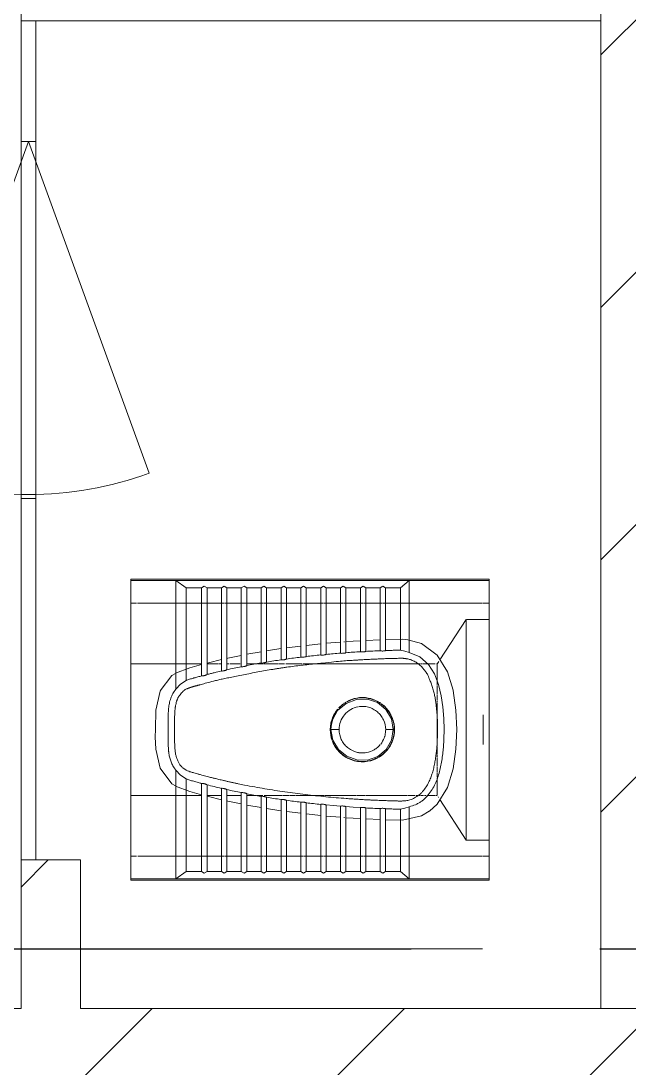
# Model space of a CAD drawing. Header units: millimetres. Extents: x -4000 to 187956, y -58990 to 162485.
# Drawn here: x 79800 to 80822, y 5250 to 7010 of the extents above; entities that cross this region are included whole.
import ezdxf

# ---------------------------------------------------------------- set-up
doc = ezdxf.new("R2010")
doc.units = ezdxf.units.MM
doc.linetypes.add('Grid Line', pattern=[2222.5, 1270, -317.5, 317.5, -317.5])
doc.linetypes.add('Grid Line 12_5mm', pattern=[2150, 1250, -300, 300, -300])
for name, color, linetype, lineweight in [('A-DOOR', 31, 'Continuous', 13), ('A-WALL', 113, 'Continuous', 13), ('A-WALL-PATT', 111, 'Continuous', 13), ('P-SANR-FIXT', 6, 'Continuous', 9), ('S-GRID', 1, 'Continuous', 30)]:
    doc.layers.add(name, color=color, linetype=linetype, lineweight=lineweight)
pattern_1 = [(45, (0, 0), (-212.132, 212.132), [])]

# ---------------------------------------------------------------- blocks, each defined once
blk = doc.blocks.new('WCPan-SquattingPan-Vitra-ArkitektSeries-5952 - CMPX502N-V858-FFS - TANG 1')
at = {"layer": 'P-SANR-FIXT', "color": 252}
for p, q in [((-212.9, 212.4), (-253, 212.4)), ((-212.9, 200.9), (-212.9, 212.4)), ((-212.9, 212.4), (-185.4, 212.4)), ((-185.4, 212.4), (-185.4, 174.1)), ((-23.6, 212.4), (-185.4, 212.4)), ((-7.7, 212.4), (-25, 212.4)), ((25, 212.4), (-25, 212.4)), ((25, 212.4), (-7.7, 212.4)), ((185.5, 212.4), (25, 212.4)), ((185.5, 173.7), (185.5, 212.4)), ((185.5, 212.4), (212.9, 212.4)), ((212.9, 212.4), (212.9, 201)), ((253, 212.4), (212.9, 212.4)), ((-212.9, 38.1), (-212.9, 199.9)), ((-25, 202.4), (25, 202.4)), ((-25, 202.4), (25, 202.4)), ((212.9, 199.8), (212.9, 38.1)), ((-185.4, 173.7), (-117.5, 129.5)), ((185.5, 173.7), (-184.7, 173.7)), ((117.4, 129.4), (185.5, 173.7)), ((-97.1, 142), (-66.3, 151.6)), ((-12.5, 124.9), (10.5, 124.9)), ((33.5, 124.9), (36.6, 124.9)), ((59.1, 124.9), (60.9, 124.9)), ((66, 124.9), (68.4, 124.9)), ((-110.5, 93.6), (-110.5, 69.5)), ((110.6, 76.3), (110.6, 87.8)), ((110.6, 40.1), (110.6, 75.2)), ((-110.5, 68.7), (-110.5, -26)), ((-212.9, 34.2), (-212.9, 37.6)), ((110.6, 5.4), (110.6, 39.7)), ((212.9, 37.6), (212.9, 34.2)), ((-212.9, 29.6), (-212.9, 33)), ((-212.9, 4.8), (-212.9, 29)), ((-150.1, 4.8), (-151.3, 29)), ((151.3, 29), (150.1, 4.8)), ((212.9, 33), (212.9, 29.6)), ((212.9, 29), (212.9, 4.8)), ((-212.9, 0.8), (-212.9, 4.2)), ((110.6, -9.6), (110.6, 4.3)), ((212.9, 4.2), (212.9, 0.8)), ((-212.9, -3.8), (-212.9, -0.3)), ((-212.9, -28.6), (-212.9, -4.3)), ((-148, -28.6), (-149.6, -4.3)), ((110.6, -64), (110.6, -10.6)), ((149.6, -4.3), (148, -28.6)), ((212.9, -0.3), (212.9, -3.8)), ((212.9, -4.3), (212.9, -28.6)), ((-212.9, -32.6), (-212.9, -29.1)), ((-212.9, -37.1), (-212.9, -33.7)), ((-147.8, -31.8), (-147.8, -31.1)), ((-110.5, -26.2), (-110.5, -78.7)), ((147.8, -31.1), (147.8, -31.8)), ((212.9, -29.1), (212.9, -32.6)), ((212.9, -33.7), (212.9, -37.1)), ((-212.9, -61.9), (-212.9, -37.7)), ((-145.2, -61.9), (-147.3, -37.7)), ((0, -40), (0, -40.9)), ((147.3, -37.7), (145.2, -61.9)), ((212.9, -37.7), (212.9, -61.9)), ((-212.9, -65.9), (-212.9, -62.5)), ((-212.9, -70.5), (-212.9, -67)), ((110.6, -82.9), (110.6, -65.1)), ((212.9, -62.5), (212.9, -65.9)), ((212.9, -67), (212.9, -70.5)), ((-212.9, -95.3), (-212.9, -71)), ((-141.7, -95.3), (-144.3, -71)), ((144.3, -71), (141.7, -95.3)), ((212.9, -71), (212.9, -95.3)), ((-212.9, -99.3), (-212.9, -95.8)), ((-212.9, -103.9), (-212.9, -100.4)), ((-212.9, -128.6), (-212.9, -104.4)), ((-137.5, -128.7), (-140.6, -104.4)), ((140.6, -104.4), (137.5, -128.7)), ((212.9, -95.8), (212.9, -99.3)), ((212.9, -100.4), (212.9, -103.9)), ((212.9, -104.4), (212.9, -128.6)), ((-212.9, -132.7), (-212.9, -129.1)), ((-212.9, -137.2), (-212.9, -133.7)), ((-212.9, -162), (-212.9, -137.7)), ((-132.5, -162), (-136.2, -137.8)), ((136.2, -137.8), (132.5, -162)), ((212.9, -129.1), (212.9, -132.7)), ((212.9, -133.7), (212.9, -137.2)), ((212.9, -137.7), (212.9, -162)), ((-212.9, -166.1), (-212.9, -162.5)), ((-212.9, -170.6), (-212.9, -167)), ((-212.9, -195.4), (-212.9, -171.1)), ((-126.7, -195), (-131, -171.1)), ((-110.5, -170.3), (-110.5, -171.5)), ((131, -171.1), (126.7, -195)), ((212.9, -162.5), (212.9, -166.1)), ((212.9, -167), (212.9, -170.6)), ((212.9, -171.1), (212.9, -195.4)), ((-212.9, -199.4), (-212.9, -195.8)), ((-212.9, -204), (-212.9, -200.4)), ((-212.9, -228.7), (-212.9, -204.5)), ((212.9, -195.8), (212.9, -199.4)), ((212.9, -200.4), (212.9, -204)), ((212.9, -204.5), (212.9, -228.7)), ((-212.9, -232.8), (-212.9, -229.1)), ((-212.9, -237.4), (-212.9, -233.7)), ((-212.9, -262.1), (-212.9, -237.8)), ((212.9, -229.1), (212.9, -232.8)), ((212.9, -233.7), (212.9, -237.4)), ((212.9, -237.8), (212.9, -262.1)), ((-212.9, -266.2), (-212.9, -262.5)), ((212.9, -262.5), (212.9, -266.2)), ((-212.9, -270.7), (-212.9, -267)), ((-212.9, -379.1), (-212.9, -271.2)), ((-110.5, -271.2), (-110.5, -314.3)), ((110.6, -314.3), (110.6, -271.2)), ((212.9, -267), (212.9, -270.7)), ((212.9, -271.2), (212.9, -314.3)), ((-110.5, -314.5), (-110.5, -390.2)), ((94.7, -315.2), (90.8, -321.1)), ((110.6, -390.2), (110.6, -314.5)), ((212.9, -314.5), (212.9, -378.6)), ((90.8, -321.1), (64.9, -341.1)), ((64.9, -341.1), (32.9, -348.3)), ((-212.9, -390.2), (-212.9, -380.8)), ((212.9, -380.8), (212.9, -390.2)), ((-212.9, -390.2), (-253, -390.2)), ((-110.5, -390.2), (-212.9, -390.2)), ((-110.5, -390.2), (110.6, -390.2)), ((212.9, -390.2), (110.6, -390.2)), ((212.9, -390.2), (253, -390.2))]:
    blk.add_line(p, q, dxfattribs=at)
at = {"layer": 'P-SANR-FIXT', "color": 250}
for p, q in [((-253, 212.4), (-250.6, 212.4)), ((-253, 212.4), (-253, -390.2)), ((250.6, 212.4), (-250.6, 212.4)), ((-250.6, 212.4), (-250.6, 77.9)), ((250.6, 212.4), (250.6, 77.9)), ((253, 212.4), (250.6, 212.4)), ((253, -390.2), (253, 212.4)), ((-238.6, 63.1), (-250.6, 77.9)), ((-250.6, 77.9), (-250.6, -314.3)), ((-250.6, 77.9), (-129.5, 77.9)), ((129.5, 77.9), (250.6, 77.9)), ((250.6, 77.9), (238.6, 63.1)), ((250.6, -314.3), (250.6, 77.9)), ((-133.7, 63.1), (-238.6, 63.1)), ((-238.6, 63.1), (-238.6, 38.1)), ((238.6, 63.1), (133.7, 63.1)), ((238.6, 38.1), (238.6, 63.1)), ((-133, 38.1), (-238.6, 38.1)), ((0, 39.2), (0, 38.3)), ((238.6, 38.1), (133, 38.1)), ((-238.6, 29), (-132.7, 29)), ((-238.6, 29), (-238.6, 4.8)), ((132.7, 29), (238.6, 29)), ((238.6, 4.8), (238.6, 29)), ((-131.5, 4.8), (-238.6, 4.8)), ((238.6, 4.8), (131.5, 4.8)), ((-238.6, -4.3), (-131, -4.3)), ((-238.6, -4.3), (-238.6, -28.6)), ((131, -4.3), (238.6, -4.3)), ((238.6, -28.6), (238.6, -4.3)), ((-129.4, -28.6), (-238.6, -28.6)), ((238.6, -28.6), (129.4, -28.6)), ((-238.6, -37.7), (-128.7, -37.7)), ((-238.6, -37.7), (-238.6, -61.9)), ((128.7, -37.7), (238.6, -37.7)), ((238.6, -61.9), (238.6, -37.7)), ((-126.5, -61.9), (-238.6, -61.9)), ((238.6, -61.9), (126.5, -61.9)), ((-238.6, -71), (-125.6, -71)), ((-238.6, -71), (-238.6, -95.3)), ((125.6, -71), (238.6, -71)), ((238.6, -95.3), (238.6, -71)), ((-123, -95.3), (-238.6, -95.3)), ((-238.6, -104.4), (-121.9, -104.4)), ((-238.6, -104.4), (-238.6, -128.6)), ((121.9, -104.4), (238.6, -104.4)), ((238.6, -95.3), (123, -95.3)), ((238.6, -128.6), (238.6, -104.4)), ((-118.7, -128.6), (-238.6, -128.6)), ((-238.6, -137.7), (-117.4, -137.7)), ((-238.6, -137.7), (-238.6, -162)), ((117.4, -137.7), (238.6, -137.7)), ((238.6, -128.6), (118.7, -128.6)), ((238.6, -162), (238.6, -137.7)), ((-113.7, -162), (-238.6, -162)), ((-238.6, -171.1), (-112.1, -171.1)), ((-238.6, -195.4), (-238.6, -171.1)), ((112.1, -171.1), (238.6, -171.1)), ((238.6, -162), (113.7, -162)), ((238.6, -195.4), (238.6, -171.1)), ((-107.7, -195.4), (-238.6, -195.4)), ((-238.6, -204.5), (-105.9, -204.5)), ((-238.6, -204.5), (-238.6, -228.7)), ((105.9, -204.5), (238.6, -204.5)), ((238.6, -195.4), (107.7, -195.4)), ((238.6, -204.5), (238.6, -228.7)), ((-100.7, -228.7), (-238.6, -228.7)), ((238.6, -228.7), (100.7, -228.7)), ((-238.6, -237.8), (-98.7, -237.8)), ((-238.6, -237.8), (-238.6, -262.1)), ((98.7, -237.8), (238.6, -237.8)), ((238.6, -262.1), (238.6, -237.8)), ((-92.7, -262.1), (-238.6, -262.1)), ((238.6, -262.1), (92.7, -262.1)), ((-238.6, -271.2), (-90.4, -271.2)), ((-238.6, -271.2), (-238.6, -297.2)), ((90.4, -271.2), (238.6, -271.2)), ((238.6, -297.2), (238.6, -271.2)), ((-250.6, -314.3), (-238.6, -297.2)), ((-238.6, -297.2), (-82.8, -297.2)), ((82.8, -297.2), (238.6, -297.2)), ((238.6, -297.2), (250.6, -314.3)), ((-250.6, -390.2), (-250.6, -314.3)), ((-250.6, -314.3), (-68, -314.3)), ((250.6, -314.3), (68, -314.3)), ((250.6, -314.3), (250.6, -390.2)), ((-253, -390.2), (-250.6, -390.2)), ((250.6, -390.2), (-250.6, -390.2)), ((250.6, -390.2), (253, -390.2))]:
    blk.add_line(p, q, dxfattribs=at)
at = {"layer": 'P-SANR-FIXT', "color": 253}
for p, q in [((25, 212.4), (-23.6, 212.4)), ((-114.6, 127.6), (-113.1, 126.6)), ((-112.9, 126.5), (-111.4, 125.5)), ((-110.5, 124.9), (-110.5, 123.6)), ((-110.5, 124.9), (-107.5, 124.9)), ((-107.1, 124.9), (-102, 124.9)), ((-101.6, 124.9), (-75.3, 124.9)), ((-74.3, 124.9), (-59.2, 124.9)), ((-58.2, 124.9), (-49.9, 124.9)), ((-49, 124.9), (-46.9, 124.9)), ((-45.9, 124.9), (-43.5, 124.9)), ((-43, 124.9), (-15.1, 124.9)), ((-14.2, 124.9), (-12.5, 124.9)), ((10.5, 124.9), (13.8, 124.9)), ((14.1, 124.9), (18.6, 124.9)), ((19, 124.9), (24.1, 124.9)), ((25, 124.9), (28.5, 124.9)), ((29.5, 124.9), (31.4, 124.9)), ((31.9, 124.9), (33.5, 124.9)), ((36.6, 124.9), (41.3, 124.9)), ((42.2, 124.9), (46, 124.9)), ((47.2, 124.9), (50.8, 124.9)), ((51.1, 124.9), (52.9, 124.9)), ((53, 124.9), (59.1, 124.9)), ((62, 124.9), (65.4, 124.9)), ((69.2, 124.9), (72, 124.9)), ((73.3, 124.9), (76.8, 124.9)), ((76.9, 124.9), (79.8, 124.9)), ((81.6, 124.9), (87.8, 124.9)), ((88.5, 124.9), (95.9, 124.9)), ((96.7, 124.9), (102.5, 124.9)), ((102.5, 124.9), (110.4, 124.9)), ((110.6, 123), (110.6, 124.9)), ((112.9, 126.5), (114.1, 127.3)), ((-110.5, 121.2), (-110.5, 110.6)), ((-110.5, 110.6), (-110.5, 109)), ((-110.5, 108.8), (-110.5, 106.6)), ((-110.5, 106.4), (-110.5, 102.9)), ((110.6, 116.9), (110.6, 122.1)), ((110.6, 110.6), (110.6, 116.8)), ((110.6, 108.1), (110.6, 110.2)), ((110.6, 104.7), (110.6, 106.6)), ((-110.5, 102.3), (-110.5, 100.5)), ((-110.5, 99.6), (-110.5, 97.7)), ((-110.5, 96.9), (-110.5, 95.7)), ((-110.5, 95.1), (-110.5, 93.6)), ((110.6, 102.5), (110.6, 103.8)), ((110.6, 99.9), (110.6, 101.4)), ((110.6, 97.2), (110.6, 99.1)), ((110.6, 94.6), (110.6, 96.2)), ((110.6, 91.5), (110.6, 93.5)), ((110.6, 89.8), (110.6, 91.2)), ((0, 52.8), (0, 53)), ((0, -54.7), (0, -54.4)), ((-110.5, -79.4), (-110.5, -100.9)), ((110.6, -101.9), (110.6, -83.1)), ((-110.5, -102.6), (-110.5, -111.6)), ((110.6, -112.6), (110.6, -102)), ((-110.5, -111.8), (-110.5, -129.3)), ((110.6, -123), (110.6, -113.7)), ((-110.5, -131.8), (-110.5, -140.8)), ((110.6, -134.9), (110.6, -123.8)), ((110.6, -137.3), (110.6, -135.9)), ((110.6, -148.6), (110.6, -137.8)), ((-110.5, -141.9), (-110.5, -157.5)), ((-110.5, -157.8), (-110.5, -166.2)), ((110.6, -166.2), (110.6, -148.9)), ((-110.5, -167), (-110.5, -170.3)), ((-110.5, -171.5), (-110.5, -174.9)), ((-110.5, -175.4), (-110.5, -177.1)), ((110.6, -172.8), (110.6, -168)), ((110.6, -179.1), (110.6, -173.3)), ((-110.5, -178.5), (-110.5, -180)), ((-110.5, -180.3), (-110.5, -195.4)), ((110.6, -194.4), (110.6, -180)), ((-110.5, -206.4), (-110.5, -223)), ((110.6, -217), (110.6, -205.5)), ((-110.5, -225), (-110.5, -228.7)), ((110.6, -228.7), (110.6, -217.2)), ((-110.5, -237.8), (-110.5, -242.7)), ((-110.5, -243.7), (-110.5, -261.7)), ((110.6, -239.6), (110.6, -237.8)), ((110.6, -243.7), (110.6, -239.9)), ((110.6, -251), (110.6, -244.1)), ((110.6, -258.4), (110.6, -251.6)), ((110.6, -262.1), (110.6, -258.9)), ((11.8, -349.4), (0, -348.8)), ((32.9, -348.3), (11.9, -349.4))]:
    blk.add_line(p, q, dxfattribs=at)
at = {"layer": 'P-SANR-FIXT', "color": 254}
for p, q in [((0, 53), (0, 53.2)), ((0, -54.9), (0, -54.7))]:
    blk.add_line(p, q, dxfattribs=at)
at = {"layer": 'P-SANR-FIXT', "color": 252, "flags": 128}
for points in [[(-151.2, 75.4), (-144.9, 98.7), (-125.1, 124.8), (-97.1, 142)], [(-65.6, 151.7), (-32.9, 156.4), (0, 157.7)], [(0, 157.7), (32.9, 156.4), (65.6, 151.7), (97.1, 142), (125.1, 124.8), (136.9, 111.8)], [(137.1, 111.5), (144.8, 98.7), (152.2, 66.8), (151.6, 38.1)], [(-151.6, 38.1), (-152.2, 66.8), (-151.2, 75.3)], [(-119.8, -228.7), (-120.1, -227.3), (-124.8, -204.5)], [(124.8, -204.5), (120.1, -227.3), (119.8, -228.7)], [(-111.9, -262.1), (-112.6, -259.4), (-117.7, -237.8)], [(117.7, -237.8), (112.6, -259.4), (111.9, -262.1)], [(-94.8, -315), (-104.1, -291.2), (-109.8, -271.3)], [(109.8, -271.3), (104.1, -291.2), (94.8, -315)], [(-65.5, -340.8), (-90.8, -321.2), (-94.7, -315.2)], [(0, -348.8), (-32.9, -348.3), (-64.9, -341.1)]]:
    blk.add_lwpolyline(points, dxfattribs=at)
at = {"layer": 'P-SANR-FIXT', "color": 250, "flags": 128}
for points in [[(0, 136.4), (-19, 136), (-38.2, 134.5), (-57.1, 131.7), (-75.7, 127.2), (-93.6, 120.2), (-109.6, 110), (-122.3, 95.6), (-129.5, 77.9)], [(-129.5, 77.9), (-132.1, 70.3), (-133.7, 63.1)], [(133.7, 63.1), (132, 70.6), (129.5, 77.9)], [(-238.6, 38.1), (-241.4, 33.6), (-238.6, 29)], [(0, -53.8), (-9.3, -52.9), (-17.5, -50.7), (-32, -42.5), (-44.1, -28.2), (-50.6, -10.9), (-51, 7.5), (-45.4, 24.8), (-33.8, 38.7), (-18, 47.8), (0, 51)], [(0, 51), (17.8, 47.9), (33.6, 39), (45.1, 25.1), (51, 7.9), (50.8, -10.2), (44.7, -27.2), (33.3, -41.3), (17.8, -50.6), (0, -53.8)], [(238.6, 29), (241.4, 33.6), (238.6, 38.1)], [(-238.6, 4.8), (-241.4, 0.2), (-238.6, -4.3)], [(238.6, -4.3), (241.4, 0.2), (238.6, 4.8)], [(129.4, -28.6), (130.2, -16.5), (131, -4.3)], [(-238.6, -28.6), (-241.4, -33.1), (-238.6, -37.7)], [(238.6, -37.7), (241.4, -33.1), (238.6, -28.6)], [(126.5, -61.9), (127.6, -49.8), (128.7, -37.7)], [(-238.6, -61.9), (-241.4, -66.5), (-238.6, -71)], [(238.6, -71), (241.4, -66.5), (238.6, -61.9)], [(-238.6, -95.3), (-241.4, -99.8), (-238.6, -104.4)], [(238.6, -104.4), (241.4, -99.8), (238.6, -95.3)], [(-238.6, -128.6), (-241.4, -133.2), (-238.6, -137.7)], [(238.6, -137.7), (241.4, -133.2), (238.6, -128.6)], [(-238.6, -162), (-241.4, -166.6), (-238.6, -171.1)], [(238.6, -171.1), (241.4, -166.6), (238.6, -162)], [(-238.6, -195.4), (-241.4, -199.9), (-238.6, -204.5)], [(238.6, -204.5), (241.4, -199.9), (238.6, -195.4)], [(-238.6, -228.7), (-241.4, -233.3), (-238.6, -237.8)], [(238.6, -237.8), (241.4, -233.3), (238.6, -228.7)], [(-238.6, -262.1), (-241.4, -266.6), (-238.6, -271.2)], [(238.6, -271.2), (241.4, -266.6), (238.6, -262.1)], [(-82.8, -297.2), (-76.6, -306.5), (-68, -314.3)], [(68, -314.3), (76.6, -306.5), (82.8, -297.2)]]:
    blk.add_lwpolyline(points, dxfattribs=at)
at = {"layer": 'P-SANR-FIXT', "color": 250}
blk.add_arc((-1176.2, 51.3), 1307.4, 350.6119, 351.6879, dxfattribs=at)
for points, knots in [([(0, -316.5), (-2.6, -316.7), (-6.6, -316.7), (-12.5, -316.7), (-17, -316.6), (-22, -316.5), (-27.4, -316.3), (-31.9, -316.1), (-35.2, -315.8), (-37.2, -315.5), (-38.7, -315.2), (-40.2, -315), (-42.6, -314.5), (-46, -313.8), (-49.1, -312.8), (-51.5, -311.8), (-53.3, -310.9), (-55, -309.9), (-57.4, -308.4), (-60.3, -306.1), (-62.9, -303.8), (-64.4, -302.2), (-65.2, -301.4), (-65.7, -300.8), (-66.2, -300.3), (-66.8, -299.5), (-67.7, -298.2), (-68.3, -296.8), (-68.9, -295.5), (-69.2, -294.7), (-69.4, -294), (-69.5, -293.6), (-69.7, -293.2), (-69.8, -292.9), (-69.9, -292.6), (-70.1, -292.3), (-70.3, -291.7), (-70.5, -291.1), (-70.8, -290.5), (-71, -289.8), (-71.2, -289.2), (-71.4, -288.4), (-71.6, -287.7), (-71.9, -286.7), (-72.1, -285.9), (-72.3, -285.4), (-72.5, -285), (-72.6, -284.5), (-72.9, -283.6), (-73.2, -282.3), (-73.7, -280.6), (-74.1, -278.8), (-74.6, -277.3), (-75, -275.5), (-75.7, -273), (-77, -268.3), (-79.3, -260.3), (-81.9, -250.2), (-84.2, -240.5), (-85.9, -232.4), (-87.8, -223.1), (-90, -212.5), (-92.3, -201), (-94.7, -188.9), (-97.1, -176.4), (-99.3, -163.8), (-101.1, -153.5), (-102.4, -145.5), (-103.3, -139.7), (-104.2, -133.9), (-105.3, -125.9), (-106.7, -115.7), (-108.2, -103.3), (-110.1, -86.8), (-112.1, -67.3), (-114.1, -47.7), (-115.5, -34), (-116.1, -25.8), (-116.4, -20), (-116.6, -15.9), (-116.8, -12.4), (-117, -9.5), (-117.2, -7.2), (-117.3, -4.8), (-117.5, -1.6), (-117.7, 2.2), (-118, 6.7), (-118.3, 12.6), (-118.6, 19.7), (-118.9, 27.8), (-119.3, 36), (-119.6, 44.2), (-119.8, 51.6), (-119.9, 57.7), (-120, 62), (-120.1, 64.9), (-120, 66.8), (-119.9, 68.4), (-119.7, 69.8), (-119.5, 71.3), (-119.3, 73.3), (-118.9, 75.6), (-118.2, 78.4), (-117.2, 81.3), (-115.9, 84.4), (-114.2, 87.7), (-112.4, 90.9), (-110.3, 93.8), (-108, 96.5), (-105.4, 99.1), (-103.1, 101.1), (-101.3, 102.6), (-100.1, 103.6), (-99.1, 104.3), (-98.2, 104.9), (-96.8, 106), (-94.8, 107.5), (-91.8, 109.2), (-87.6, 111), (-81.6, 113.3), (-74.5, 115.8), (-68.1, 117.8), (-63, 119.2), (-59.3, 120.1), (-55.7, 120.9), (-50.9, 121.8), (-44.7, 122.7), (-37.3, 123.6), (-29.8, 124.3), (-22.4, 124.9), (-12.5, 125.4), (-5, 125.5), (0, 125.4)], [-1, -1, -1, -1, -0.97619, -0.964286, -0.952381, -0.940476, -0.928571, -0.916667, -0.910714, -0.904762, -0.901786, -0.89881, -0.892857, -0.880952, -0.869048, -0.863095, -0.857143, -0.85119, -0.845238, -0.833333, -0.821429, -0.815476, -0.8125, -0.809524, -0.806548, -0.803571, -0.797619, -0.785714, -0.779762, -0.77381, -0.770833, -0.767857, -0.764881, -0.763393, -0.761905, -0.758929, -0.755952, -0.75, -0.744048, -0.738095, -0.732143, -0.72619, -0.720238, -0.714286, -0.708333, -0.702381, -0.696429, -0.690476, -0.684524, -0.678571, -0.672619, -0.669643, -0.666667, -0.66369, -0.660714, -0.654762, -0.642857, -0.630952, -0.625, -0.619048, -0.613095, -0.607143, -0.60119, -0.595238, -0.589286, -0.583333, -0.577381, -0.574405, -0.571429, -0.568452, -0.565476, -0.559524, -0.553571, -0.547619, -0.535714, -0.52381, -0.511905, -0.5, -0.494048, -0.488095, -0.482143, -0.479167, -0.47619, -0.473214, -0.470238, -0.464286, -0.458333, -0.452381, -0.440476, -0.428571, -0.416667, -0.404762, -0.392857, -0.380952, -0.369048, -0.357143, -0.345238, -0.339286, -0.333333, -0.327381, -0.321429, -0.309524, -0.297619, -0.285714, -0.27381, -0.261905, -0.25, -0.238095, -0.22619, -0.214286, -0.202381, -0.196429, -0.190476, -0.1875, -0.184524, -0.178571, -0.166667, -0.154762, -0.142857, -0.130952, -0.119048, -0.107143, -0.10119, -0.095238, -0.089286, -0.083333, -0.071429, -0.059524, -0.047619, -0.035714, -0.02381, 0, 0, 0, 0]), ([(129.5, 77.9), (128.7, 81.5), (127.1, 86.7), (123.8, 93.2), (120.9, 98), (117.5, 102.4), (112.5, 107.7), (105.5, 113.5), (96.1, 119.2), (86.1, 123.8), (75.9, 127.3), (65.2, 130.2), (54.6, 132.3), (43.7, 133.9), (32.5, 135.1), (17.7, 136.1), (6.8, 136.4), (0, 136.4)], [0, 0, 0, 0, 0.071429, 0.107143, 0.142857, 0.178571, 0.214286, 0.285714, 0.357143, 0.428571, 0.5, 0.571429, 0.642857, 0.714286, 0.785714, 0.857143, 1, 1, 1, 1]), ([(0, 125.4), (5.3, 125.4), (13.8, 125.3), (25.5, 124.7), (34.4, 123.9), (43.1, 122.9), (51.7, 121.6), (60.2, 120), (68.6, 118), (76.8, 115.5), (84.8, 112.4), (91.4, 109.2), (96.3, 106.2), (99.9, 103.7), (103.4, 101), (107.9, 96.8), (112.8, 90.7), (116.2, 84.1), (118, 79.1), (118.9, 75.5), (119.4, 72.3), (119.8, 69.5), (119.9, 66.8), (120, 64.7), (120, 63), (120, 62), (120, 61.2), (120, 60.1), (119.9, 58.3), (119.9, 55.3), (119.8, 51.4), (119.6, 47.5), (119.5, 44), (119.4, 40.7), (119.3, 37), (119.1, 31.9), (118.9, 26.9), (118.7, 22.5), (118.6, 19), (118.4, 16.2), (118.3, 13.4), (118.2, 11), (118.1, 8.7), (118, 6.7), (117.8, 4.6), (117.7, 1.8), (117.5, -1.7), (117.2, -6), (117, -10.3), (116.7, -14.7), (116.3, -20.6), (115.5, -30.8), (114.4, -45.2), (112.3, -68.1), (109.2, -96.7), (105.5, -125.4), (102.1, -148), (99.4, -165), (96.4, -181.9), (93.5, -196.8), (91.3, -207.8), (89.8, -214.9), (88.6, -220.2), (87.5, -225.5), (86.5, -229.9), (85.7, -233.4), (84.9, -236.7), (84.1, -240.1), (83.2, -243.8), (82.2, -247.8), (81.2, -251.9), (80.2, -256.1), (79.3, -259.7), (78.2, -263.8), (76.9, -268.6), (75.8, -272.6), (75, -275.8), (74.1, -278.9), (73.2, -282.4), (72.2, -285.7), (71.4, -288.4), (70.4, -291.5), (69.3, -294.4), (68, -297), (67.1, -298.7), (66.1, -300.3), (64.4, -302.5), (61.9, -305.3), (58.1, -308.3), (54.4, -310.4), (51, -312), (47.4, -313.3), (42.8, -314.6), (38.3, -315.4), (34.9, -315.7), (31.6, -316), (27.2, -316.3), (22.4, -316.5), (18.4, -316.6), (14.4, -316.6), (10, -316.6), (5.1, -316.6), (1.8, -316.5), (0, -316.5)], [0, 0, 0, 0, 0.029412, 0.044118, 0.058824, 0.073529, 0.088235, 0.102941, 0.117647, 0.132353, 0.147059, 0.161765, 0.169118, 0.176471, 0.183824, 0.191176, 0.205882, 0.220588, 0.227941, 0.235294, 0.242647, 0.25, 0.257353, 0.264706, 0.268382, 0.272059, 0.273897, 0.275735, 0.279412, 0.283088, 0.286765, 0.290441, 0.292279, 0.294118, 0.297794, 0.301471, 0.308824, 0.316176, 0.323529, 0.330882, 0.338235, 0.345588, 0.349265, 0.352941, 0.356618, 0.360294, 0.367647, 0.375, 0.382353, 0.389706, 0.397059, 0.411765, 0.441176, 0.470588, 0.529412, 0.588235, 0.617647, 0.647059, 0.676471, 0.705882, 0.724265, 0.733456, 0.742647, 0.751838, 0.761029, 0.765625, 0.770221, 0.779412, 0.788603, 0.797794, 0.806985, 0.811581, 0.816176, 0.820772, 0.825368, 0.829963, 0.832261, 0.834559, 0.839154, 0.84375, 0.848346, 0.852941, 0.862132, 0.866728, 0.871324, 0.875919, 0.880515, 0.889706, 0.898897, 0.908088, 0.912684, 0.917279, 0.926471, 0.935662, 0.940257, 0.944853, 0.954044, 0.963235, 0.967831, 0.972426, 0.981618, 0.990809, 1, 1, 1, 1]), ([(-133.7, 63.1), (-133.7, 61), (-133.6, 58), (-133.5, 53.9), (-133.4, 49.5), (-133.2, 44.2), (-133.1, 40.1), (-133, 38.1)], [0, 0, 0, 0, 0.25, 0.375, 0.5, 0.75, 1, 1, 1, 1]), ([(133, 38.1), (133, 38.5), (133.1, 39.6), (133.1, 41.9), (133.2, 44.4), (133.3, 47.2), (133.4, 50.9), (133.5, 55.2), (133.6, 58.7), (133.6, 60.9), (133.7, 62.1), (133.7, 62.7), (133.7, 63.1)], [0, 0, 0, 0, 0.125, 0.25, 0.3125, 0.375, 0.5, 0.625, 0.75, 0.875, 0.9375, 1, 1, 1, 1]), ([(-132.7, 29), (-132.5, 29.3), (-132.3, 30.3), (-132.2, 32.4), (-132.2, 34.8), (-132.5, 36.5), (-132.8, 37.6), (-132.9, 38), (-133, 38.1)], [0, 0, 0, 0, 0.2, 0.4, 0.6, 0.8, 0.9, 1, 1, 1, 1]), ([(-39.1, -0.8), (-39.1, -0.3), (-39.1, 3.1), (-38.1, 9.4), (-34.9, 17.4), (-30.2, 24.5), (-24, 30.5), (-14.2, 36.4), (-5.7, 38.3), (0, 38.3)], [0.5, 0.5, 0.5, 0.5, 0.5138889, 0.5833333, 0.6527778, 0.7222222, 0.7916667, 0.8611111, 1, 1, 1, 1]), ([(133, 38.1), (132.9, 38), (132.8, 37.6), (132.5, 36.5), (132.2, 34.8), (132.2, 32.4), (132.3, 30.3), (132.5, 29.3), (132.7, 29)], [0, 0, 0, 0, 0.1, 0.2, 0.4, 0.6, 0.8, 1, 1, 1, 1]), ([(30, 24.3), (31.4, 22.5), (35.3, 16.9), (38.7, 7.7), (39.3, -1.1), (38.9, -5.3), (38.7, -6.7)], [0.2782572, 0.2782572, 0.2782572, 0.2782572, 0.3333333, 0.4444444, 0.5138889, 0.5482288, 0.5482288, 0.5482288, 0.5482288]), ([(-131, -4.3), (-130.9, -4), (-130.7, -3.1), (-130.6, -0.9), (-130.7, 1.4), (-131, 3.2), (-131.3, 4.2), (-131.5, 4.6), (-131.5, 4.8)], [0, 0, 0, 0, 0.2, 0.4, 0.6, 0.8, 0.9, 1, 1, 1, 1]), ([(131.5, 4.8), (131.5, 4.6), (131.3, 4.2), (131.1, 3.4), (130.9, 2.5), (130.7, 1), (130.6, -0.9), (130.7, -3.1), (130.9, -4), (131, -4.3)], [0, 0, 0, 0, 0.1, 0.2, 0.3, 0.4, 0.6, 0.8, 1, 1, 1, 1]), ([(0, -40), (-9.1, -40), (-22.7, -35), (-34.4, -21), (-37.5, -12.6), (-38.4, -8.4)], [0, 0, 0, 0, 0.2222222, 0.3333333, 0.437997, 0.437997, 0.437997, 0.437997]), ([(36.7, -14.2), (36.1, -15.8), (34.3, -20), (30.2, -26.2), (24, -32.1), (14.2, -38.1), (5.7, -40), (0, -40)], [0.6111111, 0.6111111, 0.6111111, 0.6111111, 0.6527778, 0.7222222, 0.7916667, 0.8611111, 1, 1, 1, 1]), ([(-128.7, -37.7), (-128.5, -37.4), (-128.3, -36.4), (-128.3, -34.3), (-128.5, -31.9), (-128.8, -30.2), (-129.1, -29.1), (-129.3, -28.7), (-129.4, -28.6)], [0, 0, 0, 0, 0.2, 0.4, 0.6, 0.8, 0.9, 1, 1, 1, 1]), ([(129.4, -28.6), (129.3, -28.7), (129.1, -29.1), (128.9, -29.9), (128.7, -30.9), (128.4, -32.3), (128.3, -34.3), (128.3, -36.4), (128.5, -37.4), (128.7, -37.7)], [0, 0, 0, 0, 0.1, 0.2, 0.3, 0.4, 0.6, 0.8, 1, 1, 1, 1]), ([(-125.6, -71), (-125.5, -70.7), (-125.3, -69.8), (-125.3, -67.6), (-125.6, -65.3), (-125.9, -63.5), (-126.3, -62.5), (-126.4, -62.1), (-126.5, -61.9)], [0, 0, 0, 0, 0.2, 0.4, 0.6, 0.8, 0.9, 1, 1, 1, 1]), ([(126.5, -61.9), (126.4, -62.1), (126.3, -62.5), (126, -63.3), (125.8, -64.2), (125.5, -65.7), (125.3, -67.6), (125.3, -69.8), (125.5, -70.7), (125.6, -71)], [0, 0, 0, 0, 0.1, 0.2, 0.3, 0.4, 0.6, 0.8, 1, 1, 1, 1]), ([(-121.9, -104.4), (-121.8, -104.1), (-121.6, -103.1), (-121.7, -101), (-122, -98.6), (-122.4, -96.9), (-122.7, -95.8), (-122.9, -95.5), (-123, -95.3)], [0, 0, 0, 0, 0.2, 0.4, 0.6, 0.8, 0.9, 1, 1, 1, 1]), ([(123, -95.3), (122.9, -95.5), (122.7, -95.8), (122.4, -96.6), (122.2, -97.6), (121.9, -99), (121.7, -101), (121.6, -103.1), (121.8, -104.1), (121.9, -104.4)], [0, 0, 0, 0, 0.1, 0.2, 0.3, 0.4, 0.6, 0.8, 1, 1, 1, 1]), ([(-117.4, -137.7), (-117.3, -137.4), (-117.2, -136.5), (-117.3, -134.3), (-117.6, -132.3), (-117.9, -130.9), (-118.2, -130), (-118.4, -129.2), (-118.6, -128.8), (-118.7, -128.6)], [0, 0, 0, 0, 0.2, 0.4, 0.6, 0.7, 0.8, 0.9, 1, 1, 1, 1]), ([(118.7, -128.6), (118.7, -128.8), (118.5, -129.2), (118.2, -130), (117.9, -130.9), (117.7, -132), (117.5, -133.1), (117.3, -134.7), (117.2, -136.5), (117.3, -137.4), (117.4, -137.7)], [0, 0, 0, 0, 0.1, 0.2, 0.3, 0.4, 0.5, 0.6, 0.8, 1, 1, 1, 1]), ([(-112.1, -171.1), (-112, -170.8), (-111.9, -169.8), (-112.1, -167.7), (-112.4, -165.7), (-112.8, -164.3), (-113, -163.3), (-113.4, -162.5), (-113.6, -162.2), (-113.7, -162)], [0, 0, 0, 0, 0.2, 0.4, 0.6, 0.7, 0.8, 0.9, 1, 1, 1, 1]), ([(113.7, -162), (113.6, -162.2), (113.4, -162.5), (113.1, -163.3), (112.8, -164.3), (112.5, -165.3), (112.3, -166.5), (112, -168), (111.9, -169.8), (112, -170.8), (112.1, -171.1)], [0, 0, 0, 0, 0.1, 0.2, 0.3, 0.4, 0.5, 0.6, 0.8, 1, 1, 1, 1]), ([(-105.9, -204.5), (-105.8, -204.1), (-105.7, -203.2), (-105.9, -201.4), (-106.2, -199.8), (-106.4, -198.7), (-106.7, -197.6), (-107, -196.7), (-107.4, -195.9), (-107.6, -195.5), (-107.7, -195.4)], [0, 0, 0, 0, 0.2, 0.4, 0.5, 0.6, 0.7, 0.8, 0.9, 1, 1, 1, 1]), ([(107.7, -195.4), (107.6, -195.5), (107.4, -195.9), (107, -196.7), (106.7, -197.6), (106.4, -198.7), (106.2, -199.8), (105.9, -201.3), (105.7, -203.2), (105.8, -204.1), (105.9, -204.5)], [0, 0, 0, 0, 0.1, 0.2, 0.3, 0.4, 0.5, 0.6, 0.8, 1, 1, 1, 1]), ([(-98.7, -237.8), (-98.6, -237.5), (-98.5, -236.5), (-98.8, -234.7), (-99.1, -233.2), (-99.4, -232), (-99.7, -231), (-100.1, -230), (-100.4, -229.3), (-100.6, -228.9), (-100.7, -228.7)], [0, 0, 0, 0, 0.2, 0.4, 0.5, 0.6, 0.7, 0.8, 0.9, 1, 1, 1, 1]), ([(100.7, -228.7), (100.6, -228.9), (100.4, -229.3), (100.1, -230), (99.7, -231), (99.4, -232), (99.1, -233.2), (98.8, -234.7), (98.5, -236.5), (98.6, -237.5), (98.7, -237.8)], [0, 0, 0, 0, 0.1, 0.2, 0.3, 0.4, 0.5, 0.6, 0.8, 1, 1, 1, 1]), ([(-98.7, -237.8), (-97.7, -241.8), (-96.3, -247.9), (-94.3, -256.1), (-93.2, -260.1), (-92.7, -262.1)], [0, 0, 0, 0, 0.5, 0.75, 1, 1, 1, 1]), ([(-90.4, -271.2), (-90.3, -270.8), (-90.3, -269.8), (-90.6, -268), (-90.9, -266.5), (-91.3, -265.4), (-91.6, -264.3), (-92, -263.4), (-92.4, -262.6), (-92.6, -262.2), (-92.7, -262.1)], [0, 0, 0, 0, 0.2, 0.4, 0.5, 0.6, 0.7, 0.8, 0.9, 1, 1, 1, 1]), ([(92.7, -262.1), (92.6, -262.2), (92.4, -262.6), (92, -263.4), (91.6, -264.3), (91.3, -265.4), (90.9, -266.5), (90.6, -268), (90.3, -269.8), (90.3, -270.8), (90.4, -271.2)], [0, 0, 0, 0, 0.1, 0.2, 0.3, 0.4, 0.5, 0.6, 0.8, 1, 1, 1, 1]), ([(-90.4, -271.2), (-90.1, -272.1), (-89.6, -274.1), (-88.7, -277.3), (-87.9, -280.4), (-87.1, -283.1), (-86.5, -285.5), (-85.7, -288.4), (-84.4, -292.5), (-83.5, -295.3), (-82.8, -297.2)], [0, 0, 0, 0, 0.125, 0.25, 0.375, 0.4375, 0.5, 0.625, 0.75, 1, 1, 1, 1]), ([(82.8, -297.2), (83.2, -296.2), (83.9, -294.2), (84.8, -291.2), (85.8, -288), (86.7, -284.5), (87.8, -280.6), (89.2, -275.7), (90, -272.7), (90.4, -271.2)], [0, 0, 0, 0, 0.125, 0.25, 0.375, 0.5, 0.625, 0.75, 1, 1, 1, 1]), ([(-68, -314.3), (-65.7, -316.3), (-60.8, -319.6), (-52.8, -323.2), (-45.6, -325.2), (-40, -326.2), (-35.4, -326.7), (-30.8, -327.1), (-26.1, -327.3), (-21.3, -327.5), (-16.5, -327.6), (-12, -327.6), (-6.4, -327.5), (-2.5, -327.5), (0, -327.5)], [0, 0, 0, 0, 0.125, 0.25, 0.375, 0.4375, 0.5, 0.5625, 0.625, 0.6875, 0.75, 0.8125, 0.875, 1, 1, 1, 1]), ([(0, -327.5), (2.5, -327.5), (5.9, -327.5), (10.4, -327.6), (14, -327.6), (17.8, -327.6), (21.3, -327.5), (24.8, -327.4), (28.2, -327.2), (31.6, -327), (34.4, -326.8), (36.6, -326.6), (39, -326.3), (43.3, -325.7), (48, -324.6), (52.5, -323.1), (55.9, -321.8), (59.3, -320.2), (63.5, -317.8), (66.3, -315.8), (68, -314.3)], [0, 0, 0, 0, 0.1, 0.15, 0.2, 0.25, 0.3, 0.35, 0.4, 0.45, 0.5, 0.525, 0.55, 0.6, 0.7, 0.75, 0.8, 0.85, 0.9, 1, 1, 1, 1])]:
    blk.add_open_spline(points, degree=3, knots=knots, dxfattribs=at)
at = {"layer": 'P-SANR-FIXT', "color": 252}
for points in [[(-6.4, 52.9), (-4.2, 53.1), (-2.1, 53.2), (0, 53.2)], [(0, 53.2), (6.3, 53.3), (12.6, 52.1), (18.5, 49.9)], [(-43.5, 30.5), (-42.1, 32.4), (-40.6, 34.2), (-39, 35.9)], [(-38.2, 36.7), (-37.4, 37.6), (-36.6, 38.4), (-35.7, 39.1)], [(-35.6, 39.9), (-35.3, 40.1), (-35, 40.3), (-34.7, 40.6)], [(-32.8, 41.6), (-29.3, 44.2), (-25.5, 46.5), (-21.5, 48.3)], [(-18.4, 50), (-14.8, 51.3), (-11, 52.2), (-7.1, 52.8)], [(-16.2, 50.3), (-13.5, 51.1), (-10.8, 51.7), (-8.1, 52.2)], [(-6.5, 52.4), (-4.3, 52.6), (-2.2, 52.8), (0, 52.8)], [(18.3, 49.5), (12.5, 51.7), (6.2, 52.8), (0, 52.8)], [(0, 39.7), (0, 39.8), (0, 39.9), (0, 40.1)], [(9.3, 37.2), (10.7, 36.8), (12.1, 36.4), (13.4, 35.9)], [(19.7, 49.5), (25.1, 47.3), (30.3, 44.3), (34.7, 40.6)], [(35.6, 39.9), (39.7, 36.2), (43.3, 31.9), (46.1, 27.2)], [(-52.6, 9.1), (-51.6, 14.7), (-49.6, 20), (-46.9, 24.9)], [(-46.3, 26.9), (-45.7, 27.9), (-45.1, 28.8), (-44.5, 29.7)], [(-46.1, 26.4), (-45.5, 27.5), (-44.8, 28.5), (-44.2, 29.5)], [(25.1, 29.2), (26.9, 27.7), (28.5, 26.1), (29.9, 24.3)], [(-53.8, 4.3), (-53.7, 5.7), (-53.5, 7.1), (-53.2, 8.5)], [(-53.3, 4.3), (-53.2, 5.3), (-53.1, 6.3), (-52.9, 7.3)], [(-53.2, -10.2), (-53.8, -7.1), (-54, -4), (-54, -0.8)], [(-46.8, -27.8), (-49.9, -22.4), (-52.1, -16.4), (-53.2, -10.2)], [(-38.5, -7.6), (-38.9, -5.4), (-39.1, -3.1), (-39.1, -0.8)], [(38.5, -7.6), (38.3, -8.7), (37.8, -11), (37.1, -13.1), (36.7, -14.2)], [(-45.3, -30.3), (-45.6, -29.7), (-45.9, -29.2), (-46.3, -28.7)], [(-43.9, -31.5), (-44.3, -30.9), (-44.7, -30.4), (-45, -29.8)], [(-44, -32.2), (-44.2, -31.9), (-44.3, -31.7), (-44.5, -31.5)], [(-36.7, -40.5), (-39.2, -38.1), (-41.5, -35.6), (-43.5, -32.8)], [(34.8, -41.6), (39.4, -37.6), (43.3, -32.9), (46.4, -27.6)], [(46.7, -27.8), (46.3, -28.7), (45.7, -29.6), (45.2, -30.4)], [(-36.4, -40.2), (-37.3, -39.3), (-38.2, -38.4), (-39.1, -37.5)], [(-32.9, -43.7), (-33.5, -43.2), (-34.1, -42.8), (-34.7, -42.2)], [(-29.4, -46.2), (-30.5, -45.5), (-31.5, -44.8), (-32.4, -44.1)], [(-29.2, -45.8), (-30.2, -45.1), (-31.3, -44.4), (-32.3, -43.6)], [(-26, -48.2), (-27, -47.7), (-27.9, -47.1), (-28.9, -46.5)], [(-25.7, -47.9), (-26.7, -47.3), (-27.8, -46.7), (-28.8, -46)], [(-22.1, -50.2), (-23.2, -49.7), (-24.3, -49.1), (-25.3, -48.6)], [(-18.5, -51.6), (-19.5, -51.2), (-20.5, -50.8), (-21.5, -50.4)], [(-18.3, -51.2), (-19.4, -50.8), (-20.4, -50.4), (-21.4, -49.9)], [(-13.7, -52.7), (-15, -52.3), (-16.3, -51.9), (-17.6, -51.4)], [(-14, -53.1), (-15.2, -52.7), (-16.4, -52.3), (-17.6, -51.9)], [(-11.2, -53.2), (-12, -53.1), (-12.8, -52.9), (-13.5, -52.7)], [(18.2, -51.7), (12.4, -53.8), (6.2, -54.9), (0, -54.9)], [(1.2, -54.4), (6.3, -54.3), (11.3, -53.5), (16.2, -51.9)], [(20.8, -50.2), (25.1, -48.4), (29.1, -46.1), (32.8, -43.2)], [(-9.5, -54.1), (-10.8, -53.8), (-12.2, -53.5), (-13.5, -53.2)], [(-9.6, -53.6), (-10.1, -53.5), (-10.5, -53.4), (-11, -53.3)], [(-5, -54.7), (-6.4, -54.5), (-7.9, -54.3), (-9.4, -54.1)], [(-7.7, -53.9), (-8.1, -53.8), (-8.5, -53.8), (-8.9, -53.7)], [(-4.8, -54.2), (-5.6, -54.2), (-6.3, -54.1), (-7.1, -54)], [(0, -54.4), (-1.5, -54.4), (-3.1, -54.4), (-4.6, -54.2)], [(0, -54.9), (-1.5, -54.9), (-2.9, -54.8), (-4.4, -54.7)]]:
    blk.add_open_spline(points, degree=3, dxfattribs=at)
for points, knots in [([(-43.6, 31), (-42.9, 32), (-40.9, 34.6), (-38.6, 37), (-37.1, 38.4)], [0.70067641, 0.70067641, 0.70067641, 0.70067641, 0.72222222, 0.7588111, 0.7588111, 0.7588111, 0.7588111]), ([(-34.2, 41), (-33.8, 41.4), (-31.5, 43.2), (-29.1, 44.8), (-27, 46)], [0.78197225, 0.78197225, 0.78197225, 0.78197225, 0.79166667, 0.83333333, 0.83333333, 0.83333333, 0.83333333]), ([(-26.6, 46.2), (-25.4, 46.9), (-22.7, 48.3), (-19.9, 49.4), (-18.5, 49.9)], [0.8362703, 0.8362703, 0.8362703, 0.8362703, 0.86111111, 0.88888889, 0.88888889, 0.88888889, 0.88888889]), ([(33.3, 41.2), (33.1, 41.3), (29.8, 43.9), (25.1, 46.7), (20.4, 48.7), (19.3, 49.2)], [0.78673632, 0.78673632, 0.78673632, 0.78673632, 0.79166667, 0.86111111, 0.88277509, 0.88277509, 0.88277509, 0.88277509]), ([(45.9, 26.7), (44.5, 29.2), (41.1, 33.8), (37.1, 37.9), (34.9, 39.8)], [0.6720379, 0.6720379, 0.6720379, 0.6720379, 0.7222222, 0.7740471, 0.7740471, 0.7740471, 0.7740471]), ([(-53, 9.5), (-52.8, 10.7), (-51.6, 15.8), (-49.4, 21.3), (-47.1, 25.5), (-46.7, 26.2)], [0.5614195, 0.5614195, 0.5614195, 0.5614195, 0.5833333, 0.6527778, 0.6666667, 0.6666667, 0.6666667, 0.6666667]), ([(46.7, -27), (49.6, -21.8), (53, -12.3), (54, 1.5), (52.1, 13.1), (49, 21.2), (46.7, 25.3), (46.4, 25.9)], [0.3373252, 0.3373252, 0.3373252, 0.3373252, 0.4444444, 0.5138889, 0.5833333, 0.6527778, 0.6666667, 0.6666667, 0.6666667, 0.6666667]), ([(46.8, 26.2), (49.9, 20.7), (53.5, 11), (54.4, -3.2), (52.6, -14.9), (49.5, -22.7), (47.4, -26.6), (47.2, -27)], [0.3333333, 0.3333333, 0.3333333, 0.3333333, 0.4444444, 0.5138889, 0.5833333, 0.6527778, 0.6609006, 0.6609006, 0.6609006, 0.6609006]), ([(-54, -0.4), (-54, 0.2), (-54, 1.8), (-53.9, 3.3), (-53.8, 4.2)], [0.50234719, 0.50234719, 0.50234719, 0.50234719, 0.51388889, 0.52960305, 0.52960305, 0.52960305, 0.52960305]), ([(-52.8, -10.1), (-53.2, -7.8), (-53.7, -3.1), (-53.6, 1.6), (-53.4, 3.9)], [-0.55555556, -0.55555556, -0.55555556, -0.55555556, -0.51388889, -0.47161469, -0.47161469, -0.47161469, -0.47161469]), ([(-46.4, -27.6), (-46.7, -26.9), (-49, -22.8), (-51.2, -17.1), (-52.4, -11.9), (-52.7, -10.4)], [-0.6666667, -0.6666667, -0.6666667, -0.6666667, -0.6527778, -0.5833333, -0.5572924, -0.5572924, -0.5572924, -0.5572924]), ([(-39.9, -36.6), (-40.3, -36.2), (-41.1, -35.3), (-41.8, -34.3), (-42.2, -33.8)], [-0.73270712, -0.73270712, -0.73270712, -0.73270712, -0.72222222, -0.7107225, -0.7107225, -0.7107225, -0.7107225]), ([(44.5, -31.5), (43.5, -32.9), (40.6, -36.8), (37.1, -40.2), (34.7, -42.2)], [0.69187254, 0.69187254, 0.69187254, 0.69187254, 0.72222222, 0.77777778, 0.77777778, 0.77777778, 0.77777778]), ([(-21.8, -49.8), (-22.1, -49.7), (-23.3, -49.1), (-24.4, -48.5), (-25.3, -48.1)], [-0.86652136, -0.86652136, -0.86652136, -0.86652136, -0.86111111, -0.84368511, -0.84368511, -0.84368511, -0.84368511]), ([(34.3, -42.6), (33.8, -43), (30.3, -45.8), (25.3, -48.8), (20.5, -50.8), (19.4, -51.3)], [0.7813579, 0.7813579, 0.7813579, 0.7813579, 0.7916667, 0.8611111, 0.8833312, 0.8833312, 0.8833312, 0.8833312])]:
    blk.add_open_spline(points, degree=3, knots=knots, dxfattribs=at)
at = {"layer": 'P-SANR-FIXT', "color": 253}
for points in [[(-34.9, 39.8), (-34.8, 40), (-34.6, 40.1), (-34.4, 40.2)], [(-34.1, 40.5), (-33.7, 40.9), (-33.2, 41.2), (-32.8, 41.6)], [(-20.8, 48.6), (-20.3, 48.7), (-19.9, 48.9), (-19.4, 49.1)], [(-17.7, 49.8), (-17.2, 49.9), (-16.7, 50.1), (-16.2, 50.3)], [(0, 39.2), (0, 39.2), (0, 39.3), (0, 39.5)], [(34.9, 39.8), (34.4, 40.3), (33.8, 40.7), (33.3, 41.2)], [(34.7, 40.6), (35, 40.3), (35.3, 40.1), (35.6, 39.9)], [(-33.3, -42.8), (-33.7, -42.5), (-34.1, -42.2), (-34.4, -41.9)], [(0, -41.1), (0, -41), (0, -40.9), (0, -40.9)], [(16.2, -51.9), (16.7, -51.8), (17.2, -51.6), (17.7, -51.4)], [(32.8, -43.2), (33.2, -42.9), (33.6, -42.6), (34, -42.3)]]:
    blk.add_open_spline(points, degree=3, dxfattribs=at)
at = {"layer": 'P-SANR-FIXT', "color": 250}
for points in [[(0, 40.1), (0, 40.3), (0, 40.9), (0, 42.1), (0, 43.5), (0, 45.1), (0, 47), (0, 48.9), (0, 50.3), (0, 51)], [(0, 39.5), (0, 39.5), (0, 39.6), (0, 39.7)], [(0, 38.3), (3.1, 38.3), (6.3, 37.9), (9.3, 37.2)], [(14.1, 35.7), (17.7, 34.3), (21.2, 32.3), (24.2, 29.9)], [(-132.7, 29), (-132.5, 25), (-132.2, 16.9), (-131.8, 8.8), (-131.5, 4.8)], [(131.5, 4.8), (131.8, 8.9), (132.2, 16.9), (132.5, 24.9), (132.7, 29)], [(-131, -4.3), (-130.8, -8.4), (-130.3, -16.5), (-129.7, -24.6), (-129.4, -28.6)], [(-128.7, -37.7), (-128.3, -41.7), (-127.7, -49.8), (-126.9, -57.9), (-126.5, -61.9)], [(0, -53.8), (0, -53), (0, -51.5), (0, -49.4), (0, -47.4), (0, -45.6), (0, -44), (0, -42.7), (0, -41.7), (0, -41.3), (0, -41.1)], [(-125.6, -71), (-125.2, -75.1), (-124.4, -83.2), (-123.5, -91.3), (-123, -95.3)], [(123, -95.3), (123.5, -91.3), (124.4, -83.2), (125.2, -75.1), (125.6, -71)], [(-121.9, -104.4), (-121.4, -108.4), (-120.4, -116.5), (-119.3, -124.6), (-118.7, -128.7)], [(118.7, -128.6), (119.3, -124.6), (120.4, -116.5), (121.4, -108.4), (121.9, -104.4)], [(-117.4, -137.7), (-116.8, -141.8), (-115.6, -149.9), (-114.3, -158), (-113.7, -162)], [(-112.1, -171.1), (-111.4, -175.2), (-110, -183.2), (-108.5, -191.3), (-107.7, -195.4)], [(107.7, -195.4), (108.5, -191.3), (110, -183.2), (111.4, -175.2), (112.1, -171.1)], [(-105.9, -204.5), (-105.1, -208.5), (-103.4, -216.6), (-101.6, -224.7), (-100.7, -228.7)], [(100.7, -228.7), (101.6, -224.7), (103.4, -216.6), (105.1, -208.5), (105.9, -204.5)], [(92.7, -262.1), (93.8, -258), (95.8, -250), (97.7, -241.9), (98.7, -237.8)]]:
    blk.add_open_spline(points, degree=3, dxfattribs=at)
blk = doc.blocks.new('cua wc - 600 x 2000mm-V900-FFS - TANG 1')
at = {"layer": 'A-DOOR', "color": 5, "lineweight": 15}
for q in [(-100.3, 203), (-100.3, -203)]:
    blk.add_line((457.5, 0), q, dxfattribs=at)
blk.add_arc((457.5, 0), 593.6, 160, 200, dxfattribs=at)
blk = doc.blocks.new('CMF2_NHAXUONG_A_rvt-1-FFS - TANG 1')
at = {"layer": 'A-WALL-PATT', "lineweight": 9}
h = blk.add_hatch(dxfattribs=at)
h.set_pattern_fill('FP_12', color=250, style=0, pattern_type=2)
h.set_pattern_definition(pattern_1)
h.paths.add_polyline_path([(80974.8, 5349.9), (80974.8, 8810.1), (80774.8, 8810.1), (80774.8, 5349.9)])
h = blk.add_hatch(dxfattribs=at)
h.set_pattern_fill('FP_12', color=250, style=0, pattern_type=2)
h.set_pattern_definition(pattern_1)
h.paths.add_polyline_path([(79900, 5349.9), (79900, 5599.5), (79800, 5599.5), (79800, 5349.9)])
h = blk.add_hatch(dxfattribs=at)
h.set_pattern_fill('FP_12', color=250, style=0, pattern_type=2)
h.set_pattern_definition(pattern_1)
h.paths.add_polyline_path([(88150, 5149.9), (88350, 5149.9), (88350, 5349.9), (78349.8, 5349.9), (78349.8, 5149.9), (86721, 5149.9)])
at = {"layer": 'A-WALL', "color": 50, "lineweight": 15}
for p, q in [((79800, 7110.1), (79800, 7010.1)), ((79800, 6807.4), (79800, 7010.1)), ((79800, 7010.1), (80774.8, 7010.1)), ((79825, 7010.1), (79825, 6807.4)), ((80774.8, 7010.1), (80774.8, 5349.9)), ((79800, 6207.4), (79800, 6807.4)), ((79800, 6807.4), (79825, 6807.4)), ((79825, 6807.4), (79825, 6207.4)), ((79800, 5599.5), (79800, 6207.4)), ((79825, 6207.4), (79800, 6207.4)), ((79825, 6207.4), (79825, 5599.5)), ((79900, 5599.5), (79800, 5599.5)), ((79800, 5599.5), (79800, 5349.9)), ((79900, 5349.9), (79900, 5599.5)), ((79800, 5349.9), (78349.8, 5349.9)), ((80774.8, 5349.9), (79900, 5349.9))]:
    blk.add_line(p, q, dxfattribs=at)
at = {"layer": 'A-WALL', "color": 35, "lineweight": 15}
for p, q in [((79800, 7010.1), (79800, 7110.1)), ((79800, 7010.1), (79800, 5599.5)), ((79825, 7010.1), (79800, 7010.1)), ((79825, 5599.5), (79825, 7010.1)), ((79825, 7010.1), (80774.8, 7010.1)), ((79825, 6807.4), (79800, 6807.4)), ((79800, 6207.4), (79825, 6207.4)), ((79825, 5599.5), (79800, 5599.5)), ((79800, 5599.5), (79800, 5349.9)), ((79825, 5599.5), (79900, 5599.5)), ((79900, 5349.9), (79900, 5599.5)), ((80774.8, 5349.9), (79900, 5349.9))]:
    blk.add_line(p, q, dxfattribs=at)
at = {"layer": 'A-WALL', "color": 53, "lineweight": 15}
for p, q in [((80774.8, 7110.1), (80774.8, 7010.1)), ((79800, 7010.1), (79825, 7010.1)), ((79800, 7010.1), (79825, 7010.1)), ((79825, 5599.5), (79800, 5599.5)), ((79800, 5599.5), (79825, 5599.5)), ((80974.8, 5349.9), (80774.8, 5349.9))]:
    blk.add_line(p, q, dxfattribs=at)
at = {"layer": 'S-GRID', "linetype": 'Grid Line 12_5mm', "lineweight": 9}
blk.add_line((-824.3, 5450), (183641.1, 5450), dxfattribs=at)
at = {"layer": 'A-DOOR', "color": 250, "lineweight": 9, "rotation": 90.00000000000071}
blk.add_blockref('cua wc - 600 x 2000mm-V900-FFS - TANG 1', (79812.5, 6349.9), dxfattribs=at)
at = {"layer": 'P-SANR-FIXT', "color": 250, "lineweight": 9, "rotation": 269.9999999999999}
blk.add_blockref('WCPan-SquattingPan-Vitra-ArkitektSeries-5952 - CMPX502N-V858-FFS - TANG 1', (80374.8, 5818.6), dxfattribs=at)

msp = doc.modelspace()

# ---------------------------------------------------------------- block references
at = {"lineweight": 5}
msp.add_blockref('CMF2_NHAXUONG_A_rvt-1-FFS - TANG 1', (0, 0), dxfattribs=at)

# ---------------------------------------------------------------- next in the draw order: linework, layer by layer
at = {"layer": 'S-GRID', "linetype": 'Grid Line'}
msp.add_line((-824.3, 5450), (183641.1, 5450), dxfattribs=at)

doc.saveas('drawing.dxf')
